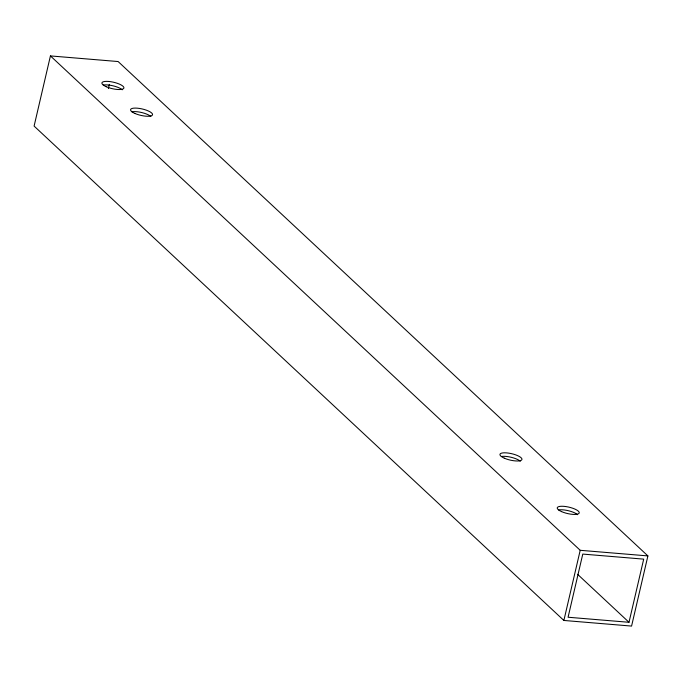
<?xml version="1.0" encoding="UTF-8"?>
<svg xmlns="http://www.w3.org/2000/svg" width="682" height="682" viewBox="0 0 682 682"><rect width="100%" height="100%" fill="white"/><g stroke="black" fill="none" stroke-linecap="round" stroke-linejoin="round"><path stroke-width="1.02" d="M50.425 55.915L34.1 126.085L563.878 620.458L631.575 626.085L647.9 555.915L118.122 61.542L50.425 55.915L580.203 550.297L647.9 555.915M108.378 88.575L109.342 84.44M563.878 620.458L580.203 550.297M629 622.291L643.697 559.138L582.778 554.082L568.08 617.236L629 622.291L577.586 574.304M558.618 509.966A11.296 3.282 13.1 0 1 577.569 514.697M501.347 456.514A11.296 3.282 13.1 0 1 520.298 461.254M103.297 85.071A11.296 3.282 13.1 0 1 122.249 89.802M131.89 111.797A11.296 3.282 13.1 0 1 150.858 116.494M561.584 511.619A11.296 3.282 13.1 0 0 579.18 513.077A11.296 3.282 13.1 0 0 563.937 506.342A11.296 3.282 13.1 0 0 561.584 511.619M504.313 458.176A11.296 3.282 13.1 0 0 521.901 459.634A11.296 3.282 13.1 0 0 506.666 452.891A11.296 3.282 13.1 0 0 504.313 458.176M106.264 86.725A11.296 3.282 13.1 0 0 123.851 88.191A11.296 3.282 13.1 0 0 108.617 81.448A11.296 3.282 13.1 0 0 106.264 86.725M134.968 113.476A11.296 3.282 13.1 0 0 152.504 114.891A11.296 3.282 13.1 0 0 137.184 108.165A11.296 3.282 13.1 0 0 134.968 113.476"/></g></svg>
